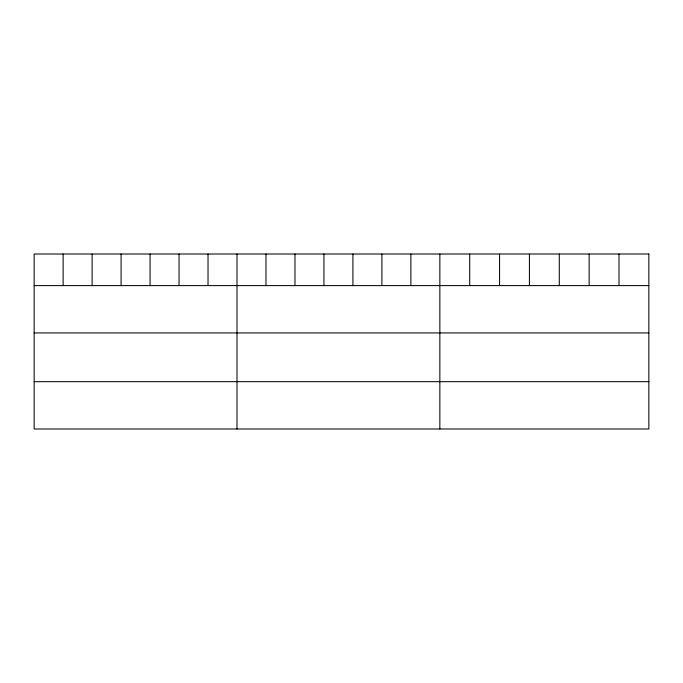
<?xml version="1.0" encoding="UTF-8"?>
<svg xmlns="http://www.w3.org/2000/svg" width="683" height="683" viewBox="0 0 683 683"><rect width="100%" height="100%" fill="white"/><g stroke="black" fill="none" stroke-linecap="round" stroke-linejoin="round"><path stroke-width="1.02" d="M34.15 285.605L648.85 285.605M34.15 332.92L648.85 332.92M34.15 381.677L648.85 381.677M618.994 254.008L618.994 285.605M589.139 254.008L589.139 285.605M559.283 254.008L559.283 285.605M529.419 254.008L529.419 285.605M499.563 254.008L499.563 285.605M469.708 254.008L469.708 285.605M439.852 254.008L439.852 428.992M410.876 254.008L410.876 285.605M381.891 254.008L381.891 285.605M352.915 254.008L352.915 285.605M323.938 254.008L323.938 285.605M294.962 254.008L294.962 285.605M265.977 254.008L265.977 285.605M237.001 254.008L237.001 428.992M208.025 254.008L208.025 285.605M179.04 254.008L179.04 285.605M150.064 254.008L150.064 285.605M121.087 254.008L121.087 285.605M92.111 254.008L92.111 285.605M63.126 254.008L63.126 285.605M648.85 254.008L34.15 254.008L34.15 428.992L648.85 428.992L648.85 254.008"/></g></svg>
